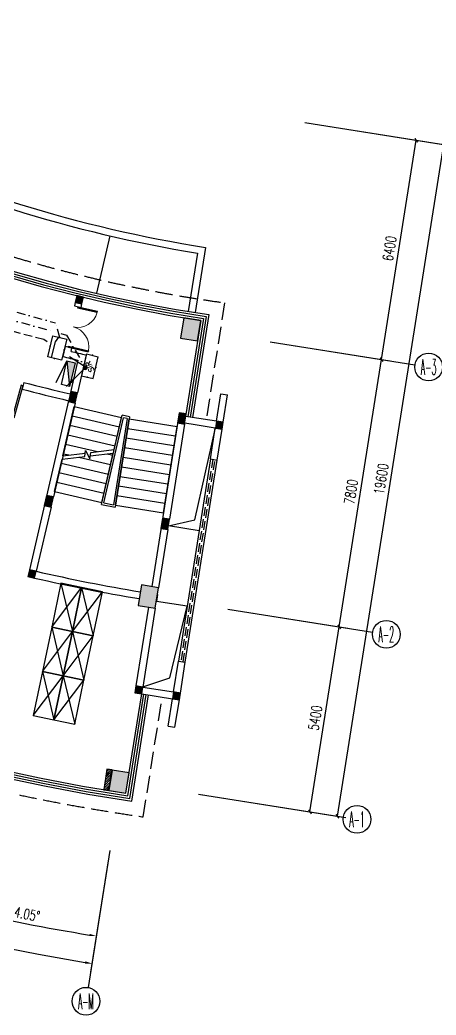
# Model space of a CAD drawing. Extents: x 13680 to 1640314, y -473492 to 65390.
# Drawn here: x 1339784 to 1351791, y -362270 to -333585 of the extents above; entities that cross this region are included whole.
import ezdxf
from ezdxf.enums import TextEntityAlignment as Align

# ---------------------------------------------------------------- set-up
doc = ezdxf.new("R2010")
doc.units = 0
doc.header["$LTSCALE"] = 1000
doc.header["$MEASUREMENT"] = 0
doc.linetypes.add('DASH', pattern=[0.35, 0.25, -0.1])
doc.linetypes.add('DASHDOT', pattern=[1, 0.5, -0.25, 0, -0.25])
for name, color, linetype in [('AXIS', 1, 'Continuous'), ('AXIS_TEXT', 7, 'Continuous'), ('COLUMN', 255, 'Continuous'), ('door', 2, 'Continuous'), ('EQUIP-通讯', 6, 'Continuous'), ('HATCH', 8, 'Continuous'), ('LWIRE', 4, 'Continuous'), ('PUB_HATCH', 8, 'Continuous'), ('S-提资20140812', 6, 'Continuous'), ('S-消防器材提资', 2, 'Continuous'), ('STAIR', 2, 'Continuous'), ('STAIR-H', 2, 'Continuous'), ('TEL_TEXT', 7, 'Continuous'), ('VPIPE-雨水', 4, 'DASH'), ('WALL', 255, 'Continuous'), ('WINDOW', 2, 'Continuous'), ('WIRE-照明', 120, 'Continuous'), ('室外建筑', 8, 'Continuous'), ('装修家具', 8, 'Continuous')]:
    doc.layers.add(name, color=color, linetype=linetype)
doc.styles.add('_TCH_AXIS', font='COMPLEX', dxfattribs={"bigfont": 'GBCBIG'})
doc.styles.add('_TCH_DIM_T3', font='SIMPLEX', dxfattribs={"width": 0.705882, "bigfont": 'GBCBIG'})
doc.styles.add('_TEL_DIM', font='SIMPLEX', dxfattribs={"width": 0.8, "height": 3.5, "bigfont": 'HZTXT'})
doc.styles.get("Standard").update_dxf_attribs({"font": 'haiwenrs.shx', "bigfont": 'hztxt.shx'})
doc.dimstyles.new('_TCH_ARCH&&100', dxfattribs={"dimtxt": 297.5, "dimasz": 100, "dimexe": 250, "dimexo": 300, "dimgap": 126.25, "dimtad": 1, "dimdec": 0, "dimzin": 0, "dimdsep": 46, "dimtxsty": '_TCH_DIM_T3', "dimblk": 'ARCHTICK', "dimcen": 0.09, "dimclrt": 7, "dimazin": 2, "dimtfac": 1, "dimtdec": 0, "dimtix": 1, "dimtmove": 2, "dimatfit": 3, "dimfxl": 1, "dimtolj": 1, "dimtzin": 0, "dimarcsym": 0})
doc.dimstyles.new('_TCH_ARROW&&100', dxfattribs={"dimtxt": 297.5, "dimasz": 200, "dimexe": 250, "dimexo": 300, "dimgap": 126.25, "dimtad": 1, "dimdec": 0, "dimzin": 0, "dimdsep": 46, "dimtxsty": '_TCH_DIM_T3', "dimcen": 0.09, "dimclrt": 7, "dimazin": 2, "dimtfac": 1, "dimtdec": 0, "dimtix": 1, "dimtmove": 2, "dimatfit": 3, "dimfxl": 1, "dimtolj": 1, "dimtzin": 0, "dimarcsym": 0})

# ---------------------------------------------------------------- blocks, each defined once
blk = doc.blocks.new('xfx-gz')
at = {"layer": 'S-消防器材提资'}
blk.add_hatch(color=8, dxfattribs=at).paths.add_polyline_path([(0, 240), (0, 0), (700, 0)])
at = {"layer": 'S-消防器材提资', "color": 8}
for p, q in [((678, 408), (0, 240)), ((0, 240), (700, 0))]:
    blk.add_line(p, q, dxfattribs=at)
blk.add_lwpolyline([(700, 0), (700, 240), (0, 240), (0, 0)], close=True, dxfattribs=at)
blk = doc.blocks.new('yg')
at = {"layer": 'VPIPE-雨水', "linetype": 'Continuous'}
blk.add_circle((432554, 245591), 50, dxfattribs=at)
blk = doc.blocks.new('*D109')
at = {"layer": 'AXIS', "color": 0, "lineweight": -2, "transparency": 16777216}
for p, q in [((1303261, -332154), (1301193, -333467)), ((1305531, -335465), (1303560, -336921))]:
    blk.add_line(p, q, dxfattribs=at)
blk.add_arc((1351219, -301719), 59000, 212.59422, 216.25576, dxfattribs=at)
at = {"layer": 'AXIS', "color": 0, "transparency": 16777216}
for points in [[(1301483, -333520), (1301539, -333484), (1301404, -333333)], [(1303669, -336592), (1303616, -336631), (1303761, -336773)]]:
    blk.add_solid(points, dxfattribs=at)
at = {"layer": 'Defpoints', "color": 0, "transparency": 16777216}
for p in [(1351219, -301719), (1303515, -331994), (1302162, -334498), (1305772, -335287)]:
    blk.add_point(p, dxfattribs=at)
at = {"layer": 'AXIS', "color": 7, "transparency": 16777216, "insert": (1302779, -334918), "char_height": 297.5, "attachment_point": 5, "rotation": 304.425, "style": '_TCH_DIM_T3'}
blk.add_mtext('\\A1;4.05°', dxfattribs=at)
blk = doc.blocks.new('*D110')
at = {"layer": 'AXIS', "color": 0, "lineweight": -2, "transparency": 16777216}
for p, q in [((1305531, -335465), (1303560, -336921)), ((1308029, -338609), (1306166, -340200))]:
    blk.add_line(p, q, dxfattribs=at)
blk.add_arc((1351219, -301719), 59000, 216.6442, 220.30694, dxfattribs=at)
at = {"layer": 'AXIS', "color": 0, "transparency": 16777216}
for points in [[(1303853, -336953), (1303907, -336913), (1303761, -336773)], [(1306252, -339864), (1306201, -339907), (1306356, -340038)]]:
    blk.add_solid(points, dxfattribs=at)
at = {"layer": 'Defpoints', "color": 0, "transparency": 16777216}
for p in [(1351219, -301719), (1305772, -335287), (1304600, -337881), (1308257, -338414)]:
    blk.add_point(p, dxfattribs=at)
at = {"layer": 'AXIS', "color": 7, "transparency": 16777216, "insert": (1305245, -338257), "char_height": 297.5, "attachment_point": 5, "rotation": 308.4756, "style": '_TCH_DIM_T3'}
blk.add_mtext('\\A1;4.05°', dxfattribs=at)
blk = doc.blocks.new('*D111')
at = {"layer": 'AXIS', "color": 0, "lineweight": -2, "transparency": 16777216}
for p, q in [((1308029, -338609), (1306166, -340200)), ((1310741, -341566), (1308995, -343285))]:
    blk.add_line(p, q, dxfattribs=at)
blk.add_arc((1351219, -301719), 59000, 220.69539, 224.35579, dxfattribs=at)
at = {"layer": 'AXIS', "color": 0, "transparency": 16777216}
for points in [[(1306461, -340211), (1306511, -340168), (1306356, -340038)], [(1309057, -342944), (1309010, -342990), (1309174, -343110)]]:
    blk.add_solid(points, dxfattribs=at)
at = {"layer": 'Defpoints', "color": 0, "transparency": 16777216}
for p in [(1351219, -301719), (1308257, -338414), (1307271, -341084), (1310955, -341356)]:
    blk.add_point(p, dxfattribs=at)
at = {"layer": 'AXIS', "color": 7, "transparency": 16777216, "insert": (1307940, -341413), "char_height": 297.5, "attachment_point": 5, "rotation": 312.5256, "style": '_TCH_DIM_T3'}
blk.add_mtext('\\A1;4.05°', dxfattribs=at)
blk = doc.blocks.new('*D112')
at = {"layer": 'AXIS', "color": 0, "lineweight": -2, "transparency": 16777216}
for p, q in [((1310741, -341566), (1308995, -343285)), ((1313657, -344326), (1312036, -346164))]:
    blk.add_line(p, q, dxfattribs=at)
blk.add_arc((1351219, -301719), 59000, 224.74423, 228.40578, dxfattribs=at)
at = {"layer": 'AXIS', "color": 0, "transparency": 16777216}
for points in [[(1309290, -343275), (1309338, -343229), (1309174, -343110)], [(1312074, -345818), (1312030, -345868), (1312202, -345976)]]:
    blk.add_solid(points, dxfattribs=at)
at = {"layer": 'Defpoints', "color": 0, "transparency": 16777216}
for p in [(1351219, -301719), (1310955, -341356), (1310160, -344089), (1313855, -344101)]:
    blk.add_point(p, dxfattribs=at)
at = {"layer": 'AXIS', "color": 7, "transparency": 16777216, "insert": (1310851, -344370), "char_height": 297.5, "attachment_point": 5, "rotation": 316.575, "style": '_TCH_DIM_T3'}
blk.add_mtext('\\A1;4.05°', dxfattribs=at)
blk = doc.blocks.new('*D113')
at = {"layer": 'AXIS', "color": 0, "lineweight": -2, "transparency": 16777216}
for p, q in [((1313657, -344326), (1312036, -346164)), ((1320035, -349193), (1318690, -351241))]:
    blk.add_line(p, q, dxfattribs=at)
blk.add_arc((1351219, -301719), 59000, 228.79422, 236.50578, dxfattribs=at)
at = {"layer": 'AXIS', "color": 0, "transparency": 16777216}
for points in [[(1312330, -346133), (1312374, -346083), (1312202, -345976)], [(1318678, -350894), (1318641, -350950), (1318827, -351032)]]:
    blk.add_solid(points, dxfattribs=at)
at = {"layer": 'Defpoints', "color": 0, "transparency": 16777216}
for p in [(1351219, -301719), (1313855, -344101), (1314330, -347765), (1320199, -348943)]:
    blk.add_point(p, dxfattribs=at)
at = {"layer": 'AXIS', "color": 7, "transparency": 16777216, "insert": (1315592, -348403), "char_height": 297.5, "attachment_point": 5, "rotation": 322.65, "style": '_TCH_DIM_T3'}
blk.add_mtext('\\A1;8.1°', dxfattribs=at)
blk = doc.blocks.new('*D114')
at = {"layer": 'AXIS', "color": 0, "lineweight": -2, "transparency": 16777216}
for p, q in [((1320035, -349193), (1318690, -351241)), ((1327035, -353114), (1325992, -355330))]:
    blk.add_line(p, q, dxfattribs=at)
blk.add_arc((1351219, -301719), 59000, 236.89422, 244.60578, dxfattribs=at)
at = {"layer": 'AXIS', "color": 0, "transparency": 16777216}
for points in [[(1318976, -351169), (1319012, -351114), (1318827, -351032)], [(1325932, -354989), (1325903, -355049), (1326098, -355104)]]:
    blk.add_solid(points, dxfattribs=at)
at = {"layer": 'Defpoints', "color": 0, "transparency": 16777216}
for p in [(1351219, -301719), (1320199, -348943), (1321186, -352503), (1327163, -352842)]:
    blk.add_point(p, dxfattribs=at)
at = {"layer": 'AXIS', "color": 7, "transparency": 16777216, "insert": (1322525, -352957), "char_height": 297.5, "attachment_point": 5, "rotation": 330.75, "style": '_TCH_DIM_T3'}
blk.add_mtext('\\A1;8.1°', dxfattribs=at)
blk = doc.blocks.new('*D115')
at = {"layer": 'AXIS', "color": 0, "lineweight": -2, "transparency": 16777216}
for p, q in [((1327035, -353114), (1325992, -355330)), ((1334518, -356008), (1333797, -358350))]:
    blk.add_line(p, q, dxfattribs=at)
blk.add_arc((1351219, -301719), 59000, 244.99422, 252.70578, dxfattribs=at)
at = {"layer": 'AXIS', "color": 0, "transparency": 16777216}
for points in [[(1326265, -355219), (1326293, -355159), (1326098, -355104)], [(1333690, -358020), (1333670, -358084), (1333871, -358111)]]:
    blk.add_solid(points, dxfattribs=at)
at = {"layer": 'Defpoints', "color": 0, "transparency": 16777216}
for p in [(1351219, -301719), (1327163, -352842), (1334606, -355722), (1328641, -356228)]:
    blk.add_point(p, dxfattribs=at)
at = {"layer": 'AXIS', "color": 7, "transparency": 16777216, "insert": (1330031, -356489), "char_height": 297.5, "attachment_point": 5, "rotation": 338.85, "style": '_TCH_DIM_T3'}
blk.add_mtext('\\A1;8.1°', dxfattribs=at)
blk = doc.blocks.new('*D116')
at = {"layer": 'AXIS', "color": 0, "lineweight": -2, "transparency": 16777216}
for p, q in [((1334518, -356008), (1333797, -358350)), ((1338394, -357052), (1337840, -359439))]:
    blk.add_line(p, q, dxfattribs=at)
blk.add_arc((1351219, -301719), 59000, 253.09422, 256.75577, dxfattribs=at)
at = {"layer": 'AXIS', "color": 0, "transparency": 16777216}
for points in [[(1334052, -358202), (1334072, -358138), (1333871, -358111)], [(1337710, -359118), (1337695, -359183), (1337897, -359196)]]:
    blk.add_solid(points, dxfattribs=at)
at = {"layer": 'Defpoints', "color": 0, "transparency": 16777216}
for p in [(1351219, -301719), (1334606, -355722), (1338461, -356760), (1335204, -358504)]:
    blk.add_point(p, dxfattribs=at)
at = {"layer": 'AXIS', "color": 7, "transparency": 16777216, "insert": (1335946, -358423), "char_height": 297.5, "attachment_point": 5, "rotation": 344.925, "style": '_TCH_DIM_T3'}
blk.add_mtext('\\A1;4.05°', dxfattribs=at)
blk = doc.blocks.new('*D117')
at = {"layer": 'AXIS', "color": 0, "lineweight": -2, "transparency": 16777216}
for p, q in [((1338394, -357052), (1337840, -359439)), ((1342334, -357820), (1341950, -360240))]:
    blk.add_line(p, q, dxfattribs=at)
blk.add_arc((1351219, -301719), 59000, 257.14422, 260.80566, dxfattribs=at)
at = {"layer": 'AXIS', "color": 0, "transparency": 16777216}
for points in [[(1338084, -359273), (1338099, -359208), (1337897, -359196)], [(1341797, -359928), (1341787, -359994), (1341989, -359993)]]:
    blk.add_solid(points, dxfattribs=at)
at = {"layer": 'Defpoints', "color": 0, "transparency": 16777216}
for p in [(1351219, -301719), (1338461, -356760), (1342381, -357524), (1339255, -359494)]:
    blk.add_point(p, dxfattribs=at)
at = {"layer": 'AXIS', "color": 7, "transparency": 16777216, "insert": (1339989, -359361), "char_height": 297.5, "attachment_point": 5, "rotation": 348.9749, "style": '_TCH_DIM_T3'}
blk.add_mtext('\\A1;4.05°', dxfattribs=at)
blk = doc.blocks.new('*D118')
at = {"layer": 'AXIS', "color": 0, "lineweight": -2, "transparency": 16777216}
for p, q in [((1294419, -301719), (1291169, -301719)), ((1342334, -357820), (1341825, -361030))]:
    blk.add_line(p, q, dxfattribs=at)
blk.add_arc((1351219, -301719), 59800, 180.19165, 260.80826, dxfattribs=at)
at = {"layer": 'AXIS', "color": 0, "transparency": 16777216}
for points in [[(1291386, -301920), (1291453, -301919), (1291419, -301719)], [(1341672, -360719), (1341662, -360784), (1341864, -360783)]]:
    blk.add_solid(points, dxfattribs=at)
at = {"layer": 'Defpoints', "color": 0, "transparency": 16777216}
for p in [(1294719, -301719), (1351219, -301719), (1297937, -328868), (1342381, -357524)]:
    blk.add_point(p, dxfattribs=at)
at = {"layer": 'AXIS', "color": 7, "transparency": 16777216, "insert": (1305956, -340378), "char_height": 297.5, "attachment_point": 5, "rotation": 310.5, "style": '_TCH_DIM_T3'}
blk.add_mtext('\\A1;81°', dxfattribs=at)
blk = doc.blocks.new('*D134')
at = {"layer": 'AXIS', "color": 0, "lineweight": -2, "transparency": 16777216}
for p, q in [((1345855, -292849), (1342605, -292849)), ((1393769, -348949), (1393261, -352159))]:
    blk.add_line(p, q, dxfattribs=at)
blk.add_arc((1402655, -292849), 59800, 180.19165, 260.80826, dxfattribs=at)
at = {"layer": 'AXIS', "color": 0, "transparency": 16777216}
for points in [[(1342822, -293049), (1342889, -293049), (1342855, -292849)], [(1393108, -351848), (1393097, -351914), (1393300, -351912)]]:
    blk.add_solid(points, dxfattribs=at)
at = {"layer": 'Defpoints', "color": 0, "transparency": 16777216}
for p in [(1346155, -292849), (1402655, -292849), (1349373, -319997), (1393816, -348653)]:
    blk.add_point(p, dxfattribs=at)
at = {"layer": 'AXIS', "color": 7, "transparency": 16777216, "insert": (1357392, -331507), "char_height": 297.5, "attachment_point": 5, "rotation": 310.5, "style": '_TCH_DIM_T3'}
blk.add_mtext('\\A1;81°', dxfattribs=at)
blk = doc.blocks.new('_ArchTick')
at = {"color": 0, "linetype": 'ByBlock', "const_width": 0.4}
blk.add_lwpolyline([(-0.5, -0.5), (0.5, 0.5)], dxfattribs=at)
blk = doc.blocks.new('*D165')
at = {"layer": 'AXIS', "color": 0, "lineweight": -2, "transparency": 16777216}
for p, q in [((1345837, -350579), (1349245, -351119)), ((1348153, -356413), (1348998, -351080)), ((1344993, -355912), (1348400, -356452))]:
    blk.add_line(p, q, dxfattribs=at)
at = {"layer": 'Defpoints', "color": 0, "transparency": 16777216}
for p in [(1345541, -350532), (1348998, -351080), (1344696, -355866)]:
    blk.add_point(p, dxfattribs=at)
at = {"layer": 'AXIS', "color": 0, "lineweight": -2, "transparency": 16777216, "xscale": 100, "yscale": 100, "zscale": 100}
for p, rotation in [((1348998, -351080), 80.99988415222704), ((1348153, -356413), 260.999884152227)]:
    blk.add_blockref('_ArchTick', p, dxfattribs=dict(at, rotation=rotation))
at = {"layer": 'AXIS', "color": 7, "transparency": 16777216, "insert": (1348304, -353703), "char_height": 297.5, "attachment_point": 5, "rotation": 80.9999, "style": '_TCH_DIM_T3'}
blk.add_mtext('\\A1;5400', dxfattribs=at)
blk = doc.blocks.new('*D166')
at = {"layer": 'AXIS', "color": 0, "lineweight": -2, "transparency": 16777216}
for p, q in [((1347058, -342875), (1350465, -343415)), ((1348998, -351080), (1350218, -343376)), ((1345837, -350579), (1349245, -351119))]:
    blk.add_line(p, q, dxfattribs=at)
at = {"layer": 'Defpoints', "color": 0, "transparency": 16777216}
for p in [(1346761, -342828), (1350218, -343376), (1345541, -350532)]:
    blk.add_point(p, dxfattribs=at)
at = {"layer": 'AXIS', "color": 0, "lineweight": -2, "transparency": 16777216, "xscale": 100, "yscale": 100, "zscale": 100}
for p, rotation in [((1350218, -343376), 80.99988415222737), ((1348998, -351080), 260.9998841522274)]:
    blk.add_blockref('_ArchTick', p, dxfattribs=dict(at, rotation=rotation))
at = {"layer": 'AXIS', "color": 7, "transparency": 16777216, "insert": (1349336, -347185), "char_height": 297.5, "attachment_point": 5, "rotation": 80.9999, "style": '_TCH_DIM_T3'}
blk.add_mtext('\\A1;7800', dxfattribs=at)
blk = doc.blocks.new('*D167')
at = {"layer": 'AXIS', "color": 0, "lineweight": -2, "transparency": 16777216}
for p, q in [((1348059, -336554), (1351466, -337093)), ((1350218, -343376), (1351219, -337054)), ((1347058, -342875), (1350465, -343415))]:
    blk.add_line(p, q, dxfattribs=at)
at = {"layer": 'Defpoints', "color": 0, "transparency": 16777216}
for p in [(1347762, -336507), (1351219, -337054), (1346761, -342828)]:
    blk.add_point(p, dxfattribs=at)
at = {"layer": 'AXIS', "color": 0, "lineweight": -2, "transparency": 16777216, "xscale": 100, "yscale": 100, "zscale": 100}
for p, rotation in [((1351219, -337054), 80.99988415222901), ((1350218, -343376), 260.999884152229)]:
    blk.add_blockref('_ArchTick', p, dxfattribs=dict(at, rotation=rotation))
at = {"layer": 'AXIS', "color": 7, "transparency": 16777216, "insert": (1350447, -340172), "char_height": 297.5, "attachment_point": 5, "rotation": 80.9999, "style": '_TCH_DIM_T3'}
blk.add_mtext('\\A1;6400', dxfattribs=at)
blk = doc.blocks.new('*D168')
at = {"layer": 'AXIS', "color": 0, "lineweight": -2, "transparency": 16777216}
for p, q in [((1348059, -336554), (1352256, -337219)), ((1348943, -356538), (1352009, -337180)), ((1344993, -355912), (1349190, -356577))]:
    blk.add_line(p, q, dxfattribs=at)
at = {"layer": 'Defpoints', "color": 0, "transparency": 16777216}
for p in [(1347762, -336507), (1352009, -337180), (1344696, -355866)]:
    blk.add_point(p, dxfattribs=at)
at = {"layer": 'AXIS', "color": 0, "lineweight": -2, "transparency": 16777216, "xscale": 100, "yscale": 100, "zscale": 100}
for p, rotation in [((1352009, -337180), 80.9998841522272), ((1348943, -356538), 260.9998841522272)]:
    blk.add_blockref('_ArchTick', p, dxfattribs=dict(at, rotation=rotation))
at = {"layer": 'AXIS', "color": 7, "transparency": 16777216, "insert": (1350205, -346816), "char_height": 297.5, "attachment_point": 5, "rotation": 80.9999, "style": '_TCH_DIM_T3'}
blk.add_mtext('\\A1;19600', dxfattribs=at)
blk = doc.blocks.new('$DorLib2D$00000001')
for p, q in [((0.45, 0.975), (0.5, 0.975)), ((0.45, 0), (0.45, 0.975)), ((0.5, 0), (0.5, 0.975)), ((0.5, 0), (0.45, 0))]:
    blk.add_line(p, q)
at = {"lineweight": 13}
blk.add_arc((0.475, 0), 0.975, 91.4693, 180, dxfattribs=at)
blk = doc.blocks.new('$DorLib2D$00000002')
for p, q in [((-0.5, 0), (-0.5, 0.4875)), ((-0.475, 0.4875), (-0.5, 0.4875)), ((-0.475, 0), (-0.475, 0.4875)), ((0.475, 0), (0.475, 0.4875)), ((0.475, 0.4875), (0.5, 0.4875)), ((0.5, 0), (0.5, 0.4875)), ((-0.5, 0), (-0.475, 0)), ((0.5, 0), (0.475, 0))]:
    blk.add_line(p, q)
at = {"lineweight": 13}
for centre, start, end in [((-0.4875, 0), 0, 88.53072), ((0.4875, 0), 91.46928, 180)]:
    blk.add_arc(centre, 0.4875, start, end, dxfattribs=at)
blk = doc.blocks.new('_FZH')
blk.add_lwpolyline([(-0.5, -0.5), (0.5, -0.5), (0.5, 0.5), (-0.5, 0.5)], close=True)
at = {"layer": 'PUB_HATCH'}
blk.add_solid([(-0.5, -0.5), (0.5, -0.5), (-0.5, 0.5), (0.5, 0.5)], dxfattribs=at)
blk = doc.blocks.new('A$C44F7551D')
at = {"layer": '装修家具', "color": 8}
for p, q in [((0, 400), (850, 0)), ((850, 400), (0, 0))]:
    blk.add_line(p, q, dxfattribs=at)
blk.add_lwpolyline([(0, 400), (0, 0), (850, 0), (850, 400)], close=True, dxfattribs=at)
blk = doc.blocks.new('$TelecSys$00000080')
for p, q in [((-0.7, -0.7), (0, 0)), ((0.104, 0.104), (0.104, 0.104)), ((-0.104, -0.104), (-0.104, -0.104))]:
    blk.add_line(p, q)
at = {"const_width": 0.142}
blk.add_lwpolyline([(0.071, 0, 1), (-0.071, 0, 1)], format="xyb", close=True, dxfattribs=at)
blk.add_solid([(-0.63, -0.77), (-0.77, -0.63), (-1.15, -1.15)])
at = {"width": 0.8, "flags": 9}
blk.add_attdef('A', (0, 0), '', height=0.00002, rotation=180, dxfattribs=at)
blk = doc.blocks.new('$equip$00001876')
at = {"color": 0, "linetype": 'Continuous'}
blk.add_lwpolyline([(-0.625, 0.415), (0.625, 0.415), (0.625, -0.415), (-0.625, -0.415)], close=True, dxfattribs=at)
blk.add_lwpolyline([(0.625, 0.075), (0.325, 0.215), (-0.625, 0.215)], dxfattribs=at)
for p in [(-0.625, 0), (0, 0.415), (0.625, 0), (0, -0.415)]:
    blk.add_point(p)
at = {"layer": 'TEL_TEXT', "style": '_TEL_DIM', "flags": 1}
blk.add_attdef('A', text='', height=0.00002, dxfattribs=at).set_placement((0, 0), align=Align.MIDDLE_CENTER)
blk = doc.blocks.new('$equip$00001889')
for p, q in [((-0.65, 0.35), (-0.65, -0.35)), ((0.65, 0.35), (-0.65, 0.35)), ((0.65, 0.35), (0.65, -0.35)), ((-0.65, -0.35), (0.65, -0.35))]:
    blk.add_line(p, q)
for p in [(-0.65, 0), (0, 0.35), (0.65, 0), (0, -0.35)]:
    blk.add_point(p)
at = {"color": 7, "style": '_TEL_DIM'}
blk.add_attdef('$TEXT$', text='', height=0.3, dxfattribs=at).set_placement((-0.02, -0.003), align=Align.MIDDLE_CENTER)
at = {"color": 7, "style": '_TEL_DIM', "flags": 1}
blk.add_attdef('A', text='', height=0.00002, dxfattribs=at).set_placement((0, 0), align=Align.MIDDLE_CENTER)

msp = doc.modelspace()

# ---------------------------------------------------------------- hatches: boundary and pattern name
at = {"layer": 'PUB_HATCH'}
for points in [[(1341377.501, -344630.209), (1341445.235, -344337.956), (1341250.4, -344292.8), (1341182.665, -344585.053)], [(1344531.662, -345233.997), (1344578.586, -344937.69), (1344381.048, -344906.407), (1344334.124, -345202.715)], [(1340683.535, -347625.804), (1340751.269, -347333.55), (1340556.433, -347288.394), (1340488.699, -347580.648)], [(1344050.761, -348270.732), (1344097.685, -347974.425), (1343900.147, -347943.142), (1343853.223, -348239.449)]]:
    msp.add_hatch(color=256, dxfattribs=at).paths.add_polyline_path(points)
at = {"layer": 'WALL'}
h = msp.add_hatch(dxfattribs=at)
h.set_pattern_fill('ANSI31', color=0, scale=30)
h.set_pattern_definition([(45, (1177822.586, -360765.36), (-33.67596, 33.67596), [])])
h.paths.add_polyline_path([(1342350.193, -355796.83), (1342443.936, -355205.03), (1342295.783, -355181.562), (1342202.04, -355773.362)])

# ---------------------------------------------------------------- linework, layer by layer
at = {"layer": 'AXIS'}
for p, q in [((1348000.621, -336544.585), (1352180.32, -337206.593)), ((1346999.429, -342865.784), (1351179.127, -343527.792)), ((1345779.224, -350569.75), (1349958.923, -351231.758)), ((1344934.467, -355903.271), (1349114.165, -356565.279)), ((1342380.508, -357523.794), (1341754.762, -361474.546))]:
    msp.add_line(p, q, dxfattribs=at)
for centre in [(1351574.202, -343590.366), (1350353.998, -351294.333), (1349509.24, -356627.853), (1341692.188, -361869.621)]:
    msp.add_circle(centre, 400, dxfattribs=at)
at = {"layer": 'COLUMN'}
for p, q in [((1344956.21, -348307.481), (1344068.01, -348166.958)), ((1344608.713, -350485.588), (1343720.54, -350344.898))]:
    msp.add_line(p, q, dxfattribs=at)
at = {"layer": 'STAIR'}
for p, q in [((1341025.27, -346145.271), (1341354.651, -344724.082)), ((1341291.432, -344996.852), (1342655.282, -345312.944)), ((1341228.214, -345269.622), (1342592.064, -345585.714)), ((1342890.675, -345358.802), (1344273.443, -345577.78)), ((1343923.078, -347790.21), (1344317.239, -345301.226)), ((1344833.994, -347995.183), (1345425.011, -345344.344)), ((1341164.995, -345542.392), (1342528.845, -345858.484)), ((1342846.879, -345635.356), (1344229.648, -345854.334)), ((1341101.777, -345815.162), (1342018.746, -346027.683)), ((1342803.084, -345911.909), (1344185.852, -346130.888)), ((1341001.273, -346248.809), (1341655.45, -346171.38)), ((1341025.27, -346145.271), (1341670.306, -346068.924)), ((1341038.559, -346087.932), (1341197.833, -346124.846)), ((1341485.439, -346191.503), (1342402.408, -346404.024)), ((1341655.45, -346171.38), (1341681.054, -345994.796)), ((1341681.054, -345994.796), (1341802.118, -346234.982)), ((1341802.118, -346234.982), (1341828.917, -346050.151)), ((1341814.062, -346152.607), (1342478.916, -346073.915)), ((1341828.917, -346050.151), (1342502.912, -345970.377)), ((1342306.352, -346094.34), (1342465.627, -346131.254)), ((1342759.288, -346188.463), (1344142.057, -346407.441)), ((1340785.685, -347179.011), (1341001.273, -346248.809)), ((1340975.34, -346360.702), (1342339.19, -346676.794)), ((1342715.492, -346465.017), (1344098.261, -346683.995)), ((1340912.122, -346633.472), (1342275.971, -346949.564)), ((1342671.697, -346741.57), (1344054.465, -346960.549)), ((1340848.903, -346906.242), (1342212.753, -347222.334)), ((1342627.901, -347018.124), (1344010.67, -347237.102)), ((1342584.106, -347294.678), (1343966.874, -347513.656)), ((1344068.01, -348166.958), (1344833.994, -347995.183)), ((1344106.364, -352547.411), (1344612.421, -350480.454)), ((1343333.048, -352809.149), (1344106.364, -352547.411))]:
    msp.add_line(p, q, dxfattribs=at)
at = {"layer": 'STAIR-H'}
for p, q in [((1341354.651, -344724.082), (1342718.5, -345040.174)), ((1342135.979, -347553.591), (1342732.056, -344981.687)), ((1342208.464, -347506.584), (1342777.43, -345051.655)), ((1342875.541, -345070.768), (1342481.38, -347559.751)), ((1342502.912, -345970.377), (1342718.5, -345040.174)), ((1342943.861, -345022.95), (1342530.919, -347630.53)), ((1342943.861, -345022.95), (1342732.056, -344981.687)), ((1342875.541, -345070.768), (1342777.43, -345051.655)), ((1342540.31, -347571.232), (1342934.471, -345082.248)), ((1342934.471, -345082.248), (1344317.239, -345301.226)), ((1342149.535, -347495.104), (1342478.916, -346073.915)), ((1340785.685, -347179.011), (1342149.535, -347495.104)), ((1342136.973, -347553.821), (1342531.913, -347630.761)), ((1342209.458, -347506.814), (1342482.374, -347559.982)), ((1342540.31, -347571.232), (1343923.078, -347790.21))]:
    msp.add_line(p, q, dxfattribs=at)
at = {"layer": 'WALL', "color": 0}
for p, q in [((1341381.229, -341727.634), (1341357.869, -341828.407)), ((1341357.869, -341828.407), (1341552.703, -341873.571)), ((1341552.703, -341873.571), (1341576.063, -341772.798)), ((1341086.885, -342997.41), (1341019.937, -343286.22)), ((1341281.719, -343042.574), (1341086.885, -342997.41)), ((1341259.462, -343138.588), (1341281.719, -343042.574)), ((1341698.314, -343241.667), (1341444.259, -344337.73)), ((1341458.319, -343391.342), (1341232.514, -344365.523)), ((1339899.694, -344031.246), (1339845.797, -344223.861)), ((1341250.4, -344292.8), (1341182.665, -344585.053)), ((1341445.235, -344337.956), (1341250.4, -344292.8)), ((1341377.501, -344630.209), (1341445.235, -344337.956)), ((1345453.557, -345152.094), (1345578.719, -344361.95)), ((1345578.719, -344361.95), (1345776.256, -344393.24)), ((1345651.222, -345182.578), (1345776.256, -344393.24)), ((1341187.354, -344560.358), (1340521.231, -347434.209)), ((1341376.518, -344629.982), (1340749.936, -347333.241)), ((1341182.665, -344585.053), (1341377.501, -344630.209)), ((1344368.167, -344980.164), (1343875.387, -348091.086)), ((1344381.048, -344906.407), (1344334.124, -345202.715)), ((1344369.338, -344980.35), (1344368.167, -344980.164)), ((1344578.586, -344937.69), (1344381.048, -344906.407)), ((1344531.662, -345233.997), (1344578.586, -344937.69)), ((1344757.992, -345041.914), (1344566.875, -345011.64)), ((1345453.557, -345152.094), (1344757.992, -345041.914)), ((1344530.482, -345233.81), (1344096.393, -347974.22)), ((1344334.124, -345202.715), (1344531.662, -345233.997)), ((1344726.701, -345239.451), (1344535.593, -345209.179)), ((1345422.266, -345349.631), (1344726.701, -345239.451)), ((1345281.43, -346238.729), (1345422.266, -345349.631)), ((1345478.967, -346270.019), (1345619.931, -345380.115)), ((1345281.43, -346238.729), (1345478.967, -346270.019)), ((1340556.433, -347288.394), (1340488.699, -347580.648)), ((1340751.269, -347333.55), (1340556.433, -347288.394)), ((1340683.535, -347625.804), (1340751.269, -347333.55)), ((1340521.231, -347434.209), (1340058.322, -349431.336)), ((1340682.196, -347625.493), (1340253.18, -349476.397)), ((1340488.699, -347580.648), (1340683.535, -347625.804)), ((1343900.147, -347943.142), (1343853.223, -348239.449)), ((1344097.685, -347974.425), (1343900.147, -347943.142)), ((1343875.387, -348091.086), (1343585.904, -349918.596)), ((1344050.761, -348270.732), (1344097.685, -347974.425)), ((1344049.457, -348270.526), (1343783.442, -349949.883)), ((1343853.223, -348239.449), (1344050.761, -348270.732)), ((1343751.83, -350147.361), (1343720.54, -350344.898)), ((1343492.033, -350511.207), (1343132.192, -352782.884)), ((1343689.57, -350542.494), (1343329.729, -352814.174)), ((1344217.579, -352954.813), (1344358.387, -352065.893)), ((1344358.387, -352065.893), (1344555.924, -352097.184)), ((1344415.117, -352986.1), (1344555.924, -352097.184)), ((1343329.729, -352814.174), (1344217.579, -352954.813)), ((1343298.439, -353011.712), (1344186.289, -353152.35)), ((1344061.203, -353942.016), (1344186.289, -353152.35)), ((1344258.74, -353973.307), (1344383.826, -353183.638)), ((1344061.203, -353942.016), (1344258.74, -353973.307))]:
    msp.add_line(p, q, dxfattribs=at)
msp.add_lwpolyline([(1342350.193, -355796.83), (1342443.936, -355205.03), (1342295.783, -355181.562), (1342202.04, -355773.362)], close=True, dxfattribs=at)
for centre, radius, start, end in [((1351242.586, -301621.998), 42900, 256.2143517, 256.8164402), ((1351242.586, -301621.998), 42700, 256.4792904, 257.0841795), ((1351220.004, -301719.42), 43800, 255.0216194, 256.8191849), ((1351220.004, -301719.42), 44000, 255.0186462, 256.8197793), ((1351220.004, -301719.42), 49000, 257.0669277, 260.6491736), ((1351220.004, -301719.42), 49200, 257.0664528, 260.6505996)]:
    msp.add_arc(centre, radius, start, end, dxfattribs=at)
at = {"layer": 'WINDOW'}
for p, q in [((1345079.753, -342189.259), (1344630.795, -345023.522)), ((1345155.342, -342133.917), (1344695.983, -345033.848)), ((1345232.094, -342077.628), (1344762.158, -345044.33)), ((1345003.035, -342245.329), (1344564.62, -345013.04)), ((1345281.43, -346238.729), (1344358.387, -352065.893)), ((1344555.924, -352097.184), (1345478.967, -346270.019)), ((1342843.963, -355875.509), (1343297.619, -353011.582)), ((1342899.7, -355951.885), (1343363.794, -353022.064)), ((1342954.618, -356027.043), (1343428.982, -353032.39)), ((1343010.38, -356103.261), (1343495.156, -353042.872))]:
    msp.add_line(p, q, dxfattribs=at)
at = {"layer": 'WINDOW', "linetype": 'DASH'}
for p, q in [((1345347.605, -346249.211), (1344424.562, -352076.375)), ((1344489.749, -352086.701), (1345412.792, -346259.537))]:
    msp.add_line(p, q, dxfattribs=at)
at = {"layer": 'WINDOW'}
for radius, start, end in [(55000, 179.5833214, 261.4156146), (54933, 179.6526966, 261.3462394), (54867, 179.7212014, 261.2777346), (40933, 179.6262886, 261.3726474), (40867, 179.5331502, 261.4657858), (40800, 179.4382911, 261.560645), (54800, 179.7909126, 261.2080234), (41000, 179.7205305, 261.2784055)]:
    msp.add_arc((1351220.004, -301719.42), radius, start, end, dxfattribs=at)
at = {"layer": 'WIRE-照明', "linetype": 'DASHDOT', "ltscale": 0.5}
for p, q in [((1337765.85, -341475.795), (1340816.044, -342316.802)), ((1337898.56, -341779.017), (1340728.091, -342559.182)), ((1340939.306, -342739.926), (1340816.044, -342316.802)), ((1340961.224, -342623.462), (1341126.461, -342669.021)), ((1341126.461, -342669.021), (1341650.336, -343578.6))]:
    msp.add_line(p, q, dxfattribs=at)
at = {"layer": 'WIRE-照明', "linetype": 'DASH'}
msp.add_line((1340477.698, -342800.535), (1338179.248, -342199.492), dxfattribs=at)
at = {"layer": 'WIRE-照明'}
for p, q in [((1340575.988, -342865.753), (1340477.698, -342800.535)), ((1341650.336, -343578.6), (1341217.489, -343291.399))]:
    msp.add_line(p, q, dxfattribs=at)
at = {"layer": '室外建筑'}
msp.add_line((1342007.309, -341465.694), (1342391.172, -339809.599), dxfattribs=at)
at = {"layer": '室外建筑', "linetype": 'DASH', "ltscale": 2}
for p, q in [((1345690.681, -341739.248), (1345157.72, -345103.829)), ((1343343.55, -356556.647), (1343890.231, -353105.453))]:
    msp.add_line(p, q, dxfattribs=at)
at = {"layer": '室外建筑'}
for points in [[(1325494.97, -330898.739, 0.142321092), (1345134.703, -340140.497), (1344837.477, -342017.105)], [(1325362.708, -331048.761, 0.141016649), (1344905.958, -340306.242), (1344640.016, -341985.334)]]:
    msp.add_lwpolyline(points, format="xyb", dxfattribs=at)
at = {"layer": '室外建筑', "linetype": 'DASH', "ltscale": 2}
for centre, radius, start, end in [((1402655.046, -292848.703), 55400, 179.1726169, 261.8263191), ((1351220.004, -301719.42), 55400, 179.1726169, 261.8263191), ((1351220.004, -301719.42), 40400, 178.8653855, 262.1335564)]:
    msp.add_arc(centre, radius, start, end, dxfattribs=at)

# ---------------------------------------------------------------- block references
at = {"layer": 'COLUMN', "linetype": 'ByBlock'}
for p, xscale, yscale, zscale, rotation in [((1341501.228, -341652.799), 200.0000000000035, 200.0000000000035, 200.0000000000035, 76.94893373488873), ((1345537.059, -345265.74), 199.999999999996, 199.999999999996, 199.999999999996, 80.99891273951542), ((1340133.16, -349551.333), 199.9999999999784, 199.9999999999784, 199.9999999999784, 346.9499978971498), ((1343215.314, -352897.296), 199.9999999999801, 199.9999999999801, 199.9999999999801, 80.99988415236139), ((1344300.95, -353069.263), 199.999999999996, 199.999999999996, 199.999999999996, 80.99891273951542)]:
    msp.add_blockref('_FZH', p, dxfattribs=dict(at, xscale=xscale, yscale=yscale, zscale=zscale, rotation=rotation))
at = {"layer": 'COLUMN'}
for p, xscale, yscale, zscale, rotation in [((1344709.852, -342503.123), 600.0000000001257, 500.0000000002619, 500.0000000002702, 80.99996626794328), ((1343489.658, -350207.092), 600.0000000000892, 499.9999999997672, 499.9999999997739, 80.99996626796523), ((1342644.909, -355540.608), 599.9999999998959, 500.0000000002619, 500.0000000002702, 80.9999662679398)]:
    msp.add_blockref('_FZH', p, dxfattribs=dict(at, xscale=xscale, yscale=yscale, zscale=zscale, rotation=rotation))
at = {"layer": 'door', "zscale": 200}
for name, p, xscale, yscale, rotation in [('$DorLib2D$00000002', (1341319.794, -342435.49), -1200.000000000002, 1200, 256.9489186424044), ('$DorLib2D$00000001', (1339391.241, -343992.821), -1000.000000000008, 1000, 164.3675437735686)]:
    msp.add_blockref(name, p, dxfattribs=dict(at, xscale=xscale, yscale=yscale, rotation=rotation))
at = {"layer": 'EQUIP-通讯', "xscale": 499.9999999999557, "yscale": 499.9999999999557, "zscale": 499.9999999999557, "rotation": 75.9303052756655}
msp.add_blockref('$equip$00001876', (1340863.337, -343043.051), dxfattribs=at)
at = {"layer": 'EQUIP-通讯'}
ref = msp.add_blockref('$equip$00001889', (1341802.143, -343568.734), dxfattribs=dict(at, xscale=500.0000000000877, yscale=500.0000000000877, zscale=500.0000000000877, rotation=76.94993146447929))
ref.add_attrib('$TEXT$', 'SIR', dxfattribs={"layer": '0', "color": 7, "height": 150, "rotation": 114.1090159, "style": '_TEL_DIM'}).set_placement((1341801.418, -343578.836), align=Align.MIDDLE_CENTER)
at = {"layer": 'HATCH'}
msp.add_blockref('yg', (909807.241, -600937.594), dxfattribs=at)
at = {"layer": 'LWIRE', "xscale": 500, "yscale": 500, "zscale": 500}
msp.add_blockref('$TelecSys$00000080', (1341668.116, -343609.471), dxfattribs=at)
at = {"layer": 'S-提资20140812', "xscale": -1, "rotation": 76.94893317722855}
msp.add_blockref('xfx-gz', (1341376.984, -343465.922), dxfattribs=at)
at = {"layer": '装修家具', "xscale": 1.529431579978429, "yscale": 1.529431579978429, "zscale": 1.529431579978429, "rotation": 78.17079708878444}
for p in [(1341299.974, -351214.389), (1341898.754, -351339.799), (1341033.477, -352486.798), (1341632.258, -352612.208), (1340766.98, -353759.206), (1341365.761, -353884.616)]:
    msp.add_blockref('A$C44F7551D', p, dxfattribs=at)

# ---------------------------------------------------------------- texts
at = {"layer": 'AXIS_TEXT', "style": '_TCH_AXIS'}
for s, width, p, p2 in [('A-3', 0.344262, (1351347.928, -343816.64), (1351800.477, -343816.64)), ('A-2', 0.344262, (1350127.724, -351520.607), (1350580.272, -351520.607)), ('A-1', 0.375, (1349282.966, -356854.127), (1349735.514, -356854.127)), ('A-M', 0.308824, (1341465.914, -362095.895), (1341918.462, -362095.895))]:
    msp.add_text(s, height=452.5483, dxfattribs=dict(at, width=width)).set_placement(p, p2, align=Align.FIT)

# ---------------------------------------------------------------- dimensions: what is measured, and where the dimension line sits
at = {"layer": 'AXIS'}
for base, center, p1, p2, picture, middle in [((1349372.845, -319997.313), (1402655.046, -292848.703), (1346155.046, -292848.726), (1393816.386, -348653.076), '*D134', (1357391.85, -331507.061)), ((1297936.967, -328868.031), (1351219.168, -301719.42), (1294719.168, -301719.443), (1342380.508, -357523.794), '*D118', (1305955.972, -340377.779)), ((1302162.457, -334498.058), (1351219.168, -301719.42), (1303514.64, -331993.634), (1305771.932, -335287.243), '*D109', (1302778.853, -334918.238)), ((1304600.258, -337881.241), (1351219.168, -301719.42), (1305771.932, -335287.243), (1308256.977, -338414.108), '*D110', (1305244.922, -338256.994)), ((1307270.955, -341083.802), (1351219.168, -301719.42), (1308256.977, -338414.108), (1310955.1, -341355.954), '*D111', (1307940.279, -341412.787)), ((1310160.319, -344088.877), (1351219.168, -301719.42), (1310955.1, -341355.954), (1313855.048, -344100.696), '*D112', (1310851.345, -344369.912)), ((1314329.852, -347764.814), (1351219.168, -301719.42), (1313855.048, -344100.696), (1320199.379, -348942.536), '*D113', (1315591.747, -348402.527)), ((1321185.725, -352503.2), (1351219.168, -301719.42), (1320199.379, -348942.536), (1327162.638, -352842.149), '*D114', (1322524.886, -352956.748)), ((1328640.846, -356228.313), (1351219.168, -301719.42), (1327162.638, -352842.149), (1334605.89, -355721.726), '*D115', (1330030.552, -356488.647)), ((1335204.181, -358504.279), (1351219.168, -301719.42), (1334605.89, -355721.726), (1338461.395, -356760.216), '*D116', (1335945.78, -358423.47)), ((1339254.678, -359493.558), (1351219.168, -301719.42), (1338461.395, -356760.216), (1342380.508, -357523.794), '*D117', (1339988.699, -359360.57))]:
    dim = msp.add_angular_dim_3p(base=base, center=center, p1=p1, p2=p2, dimstyle='_TCH_ARROW&&100', dxfattribs=at)
    dim.commit()
    dim.dimension.update_dxf_attribs({"geometry": picture, "text_midpoint": middle})
for p1, p2, distance, picture, middle in [((1344696.272, -355865.544), (1347762.427, -336506.859), -4300, '*D168', (1350204.794, -346815.858)), ((1346761.234, -342828.057), (1347762.427, -336506.859), -3500, '*D167', (1350447.124, -340171.965)), ((1345541.029, -350532.029), (1346761.234, -342828.057), -3500, '*D166', (1349336.425, -347184.55)), ((1344696.272, -355865.544), (1345541.029, -350532.029), -3500, '*D165', (1348303.944, -353703.294))]:
    dim = msp.add_aligned_dim(p1=p1, p2=p2, distance=distance, dimstyle='_TCH_ARCH&&100', dxfattribs=at)
    dim.commit()
    dim.dimension.update_dxf_attribs({"geometry": picture, "text_midpoint": middle})

doc.saveas('drawing.dxf')
